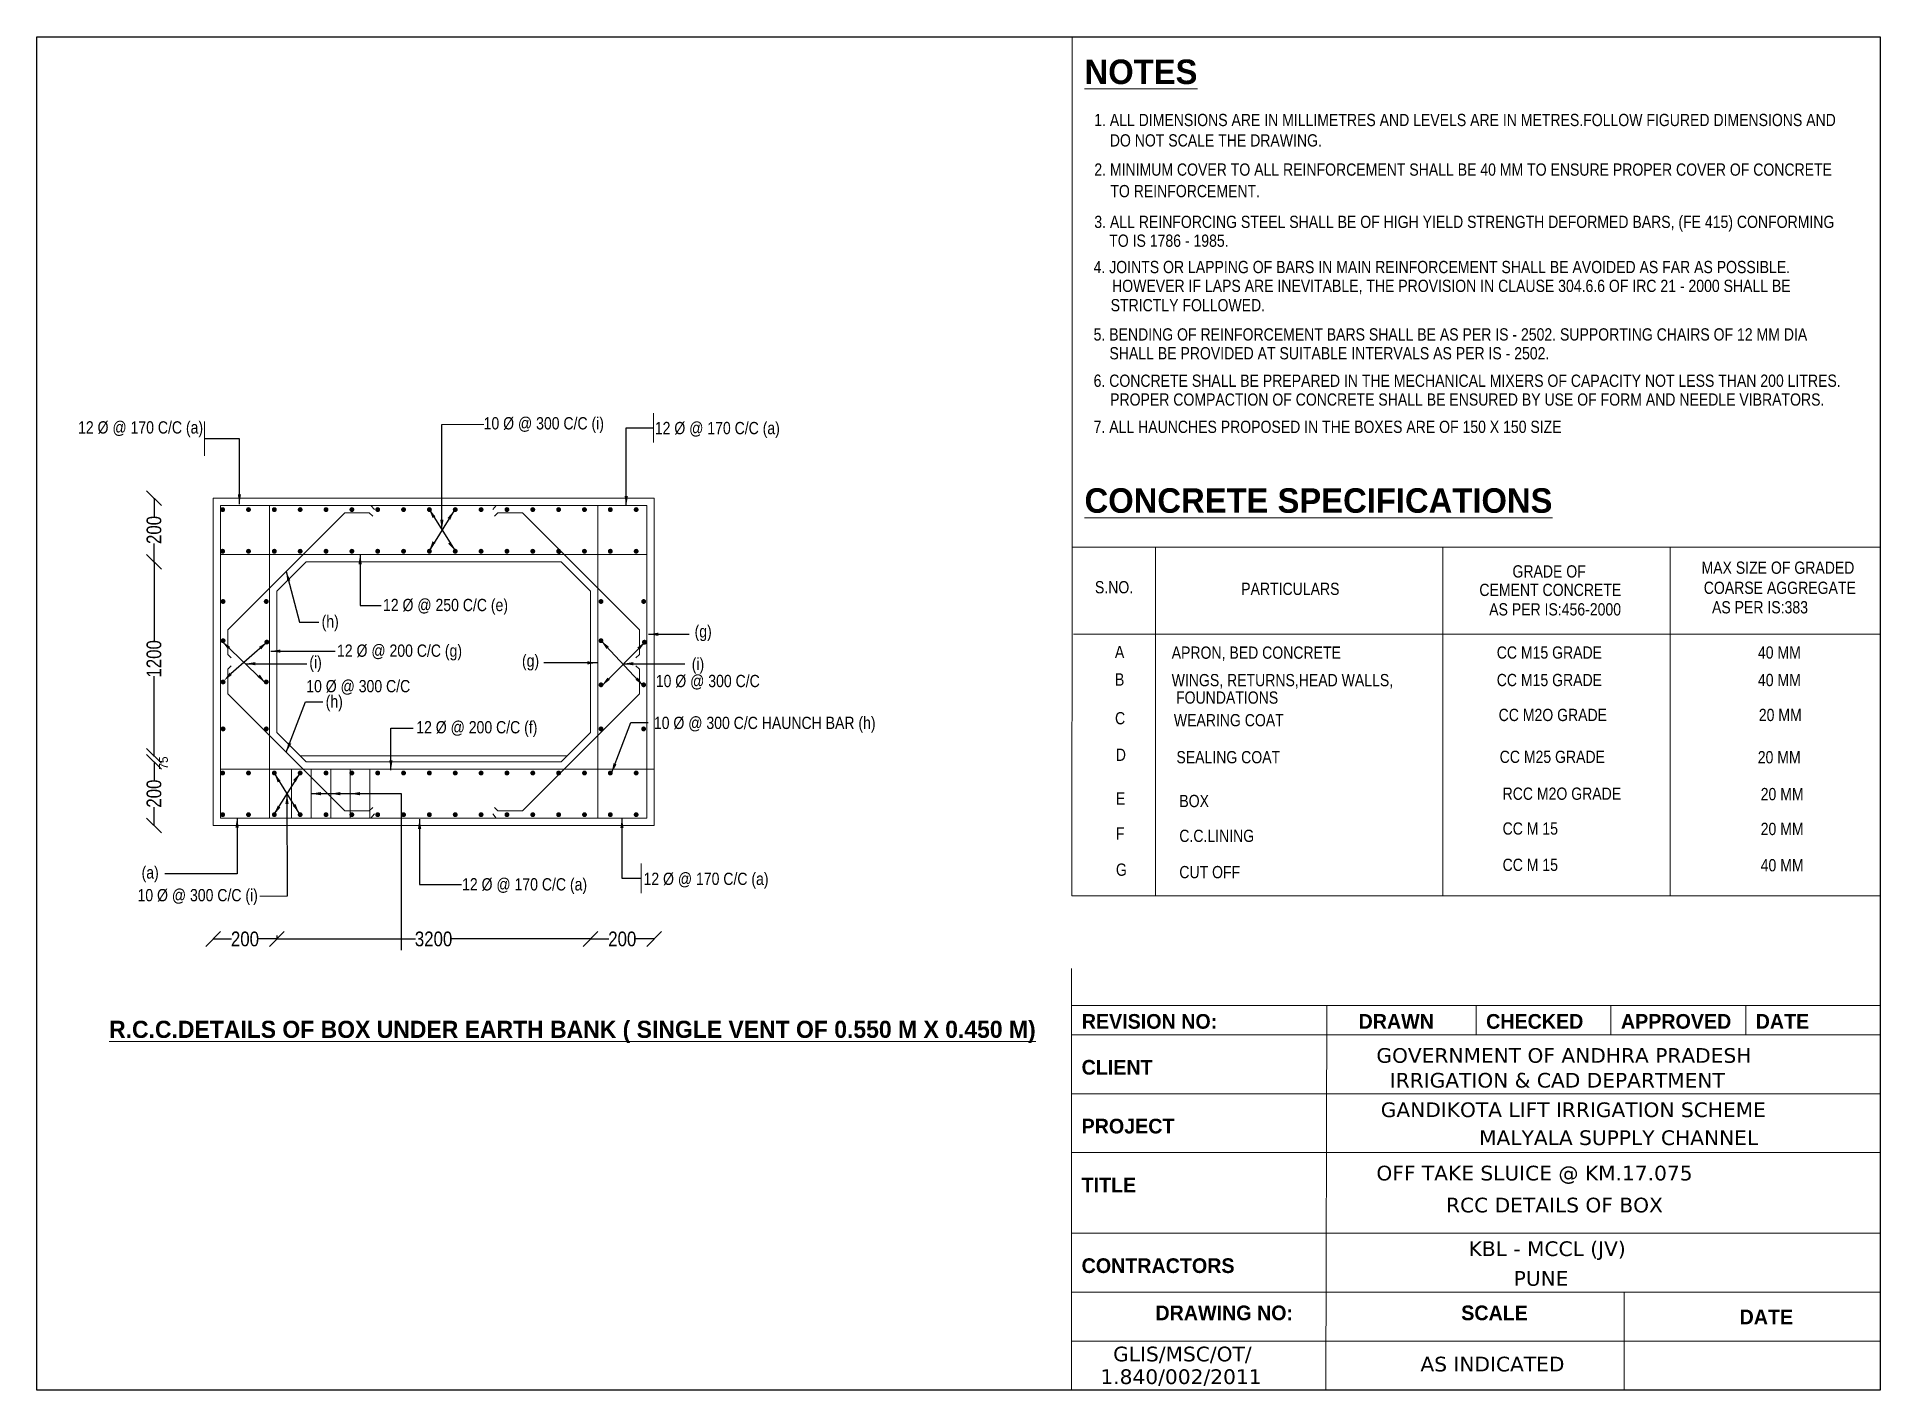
# Model space of a CAD drawing. Header units: inches. Extents: x -382447 to 80613, y -22027 to 268849.
# Drawn here: x -308292 to -270684, y 241236 to 268849 of the extents above; entities outside this region: 5.
import ezdxf

# ---------------------------------------------------------------- set-up
doc = ezdxf.new("R2010")
doc.units = ezdxf.units.IN
doc.header["$MEASUREMENT"] = 0
for name, color, linetype in [('abutment', 7, 'Continuous'), ('MAIN', 7, 'Continuous'), ('STEEL', 5, 'Continuous'), ('TEXT_GENERAL', 4, 'Continuous'), ('walls', 130, 'Continuous')]:
    doc.layers.add(name, color=color, linetype=linetype)
doc.styles.add('ARIAL NARROW', font='ARIALN.TTF')
doc.styles.add('CITYBLUEPR', font='cityb___.ttf')
doc.styles.add('VERDANA', font='verdana.ttf')
doc.dimstyles.new('STANDARD$0', dxfattribs={"dimscale": 88.888889, "dimtxt": 0.02, "dimasz": 0.02, "dimexe": 0.05, "dimexo": 0.1, "dimgap": 0.002, "dimtad": 2, "dimdec": 0, "dimzin": 1, "dimdsep": 46, "dimtxsty": 'Standard', "dimblk": 'OBLIQUE', "dimcen": 0.09, "dimadec": 0, "dimazin": 0, "dimtfac": 1, "dimtdec": 4, "dimtofl": 0, "dimtmove": 0, "dimatfit": 3, "dimfxl": 1, "dimtolj": 1, "dimtzin": 1, "dimarcsym": 0})
doc.dimstyles.new('STANDARD$7', dxfattribs={"dimtxt": 2, "dimasz": 2, "dimexe": 1.25, "dimexo": 0.625, "dimtad": 1, "dimdec": 0, "dimlfac": 0.5, "dimdsep": 46, "dimtxsty": 'Standard', "dimblk": 'OBLIQUE', "dimcen": 2.5, "dimadec": 0, "dimazin": 0, "dimtfac": 1, "dimtdec": 0, "dimtmove": 0, "dimatfit": 3, "dimfxl": 1, "dimtolj": 1, "dimtzin": 0, "dimarcsym": 0})

# ---------------------------------------------------------------- blocks, each defined once
blk = doc.blocks.new('_Oblique')
at = {"color": 0, "linetype": 'ByBlock', "lineweight": -2}
blk.add_line((-0.5, -0.5), (0.5, 0.5), dxfattribs=at)
blk = doc.blocks.new('*D42')
at = {"layer": 'Defpoints', "color": 0, "transparency": 16777216}
for p in [(-296998, 250441), (-295698, 250441), (-295698, 250441)]:
    blk.add_point(p, dxfattribs=at)
at = {"layer": 'STEEL', "color": 0, "lineweight": -2, "transparency": 16777216}
for p, q in [((-296998, 250442), (-296998, 250442)), ((-296998, 250441), (-296622, 250441)), ((-295698, 250441), (-296074, 250441)), ((-295698, 250442), (-295698, 250442))]:
    blk.add_line(p, q, dxfattribs=at)
at = {"layer": 'STEEL', "color": 0, "lineweight": -2, "transparency": 16777216, "xscale": 300, "yscale": 300, "zscale": 300, "rotation": 180}
blk.add_blockref('_Oblique', (-296998, 250441), dxfattribs=at)
at = {"layer": 'STEEL', "color": 0, "lineweight": -2, "transparency": 16777216, "xscale": 300, "yscale": 300, "zscale": 300}
blk.add_blockref('_Oblique', (-295698, 250441), dxfattribs=at)
at = {"layer": 'STEEL', "color": 0, "lineweight": 9, "transparency": 16777216, "insert": (-296348, 250441), "char_height": 300, "attachment_point": 5, "style": 'ARIAL NARROW'}
blk.add_mtext('\\A1;200', dxfattribs=at)
blk = doc.blocks.new('*D43')
at = {"layer": 'Defpoints', "color": 0, "transparency": 16777216}
for p in [(-303398, 250458), (-296998, 250458), (-296998, 250441)]:
    blk.add_point(p, dxfattribs=at)
at = {"layer": 'STEEL', "color": 0, "lineweight": -2, "transparency": 16777216}
for p, q in [((-303398, 250458), (-303398, 250440)), ((-303398, 250441), (-300565, 250441)), ((-296998, 250441), (-299830, 250441)), ((-296998, 250458), (-296998, 250440))]:
    blk.add_line(p, q, dxfattribs=at)
at = {"layer": 'STEEL', "color": 0, "lineweight": -2, "transparency": 16777216, "xscale": 300, "yscale": 300, "zscale": 300, "rotation": 180}
blk.add_blockref('_Oblique', (-303398, 250441), dxfattribs=at)
at = {"layer": 'STEEL', "color": 0, "lineweight": -2, "transparency": 16777216, "xscale": 300, "yscale": 300, "zscale": 300}
blk.add_blockref('_Oblique', (-296998, 250441), dxfattribs=at)
at = {"layer": 'STEEL', "color": 0, "lineweight": 9, "transparency": 16777216, "insert": (-300198, 250441), "char_height": 300, "attachment_point": 5, "style": 'ARIAL NARROW'}
blk.add_mtext('\\A1;3200', dxfattribs=at)
blk = doc.blocks.new('*D44')
at = {"layer": 'Defpoints', "color": 0, "transparency": 16777216}
for p in [(-303398, 250511, 1880), (-304695, 250441, 1880), (-303398, 250441)]:
    blk.add_point(p, dxfattribs=at)
at = {"layer": 'STEEL', "color": 0, "lineweight": -2, "transparency": 16777216}
for p, q in [((-303398, 250510), (-303398, 250440)), ((-304695, 250442), (-304695, 250442)), ((-304695, 250441), (-304320, 250441)), ((-303398, 250441), (-303772, 250441))]:
    blk.add_line(p, q, dxfattribs=at)
at = {"layer": 'STEEL', "color": 0, "lineweight": -2, "transparency": 16777216, "xscale": 300, "yscale": 300, "zscale": 300, "rotation": 180}
blk.add_blockref('_Oblique', (-304695, 250441), dxfattribs=at)
at = {"layer": 'STEEL', "color": 0, "lineweight": -2, "transparency": 16777216, "xscale": 300, "yscale": 300, "zscale": 300}
blk.add_blockref('_Oblique', (-303398, 250441), dxfattribs=at)
at = {"layer": 'STEEL', "color": 0, "lineweight": 9, "transparency": 16777216, "insert": (-304046, 250441), "char_height": 300, "attachment_point": 5, "style": 'ARIAL NARROW'}
blk.add_mtext('\\A1;200', dxfattribs=at)
blk = doc.blocks.new('*D45')
at = {"layer": 'Defpoints', "color": 0, "transparency": 16777216}
for p in [(-305895, 254057), (-305902, 252757), (-305895, 252757)]:
    blk.add_point(p, dxfattribs=at)
at = {"layer": 'STEEL', "color": 0, "lineweight": -2, "transparency": 16777216}
for p, q in [((-305896, 254057), (-305903, 254057)), ((-305902, 254057), (-305902, 253681)), ((-305902, 252757), (-305902, 253132)), ((-305896, 252757), (-305903, 252757))]:
    blk.add_line(p, q, dxfattribs=at)
at = {"layer": 'STEEL', "color": 0, "lineweight": -2, "transparency": 16777216, "xscale": 300, "yscale": 300, "zscale": 300}
for p, rotation in [((-305902, 254057), 90), ((-305902, 252757), 270)]:
    blk.add_blockref('_Oblique', p, dxfattribs=dict(at, rotation=rotation))
at = {"layer": 'STEEL', "color": 0, "lineweight": 9, "transparency": 16777216, "insert": (-305902, 253407), "char_height": 300, "attachment_point": 5, "rotation": 90, "style": 'ARIAL NARROW'}
blk.add_mtext('\\A1;200', dxfattribs=at)
blk = doc.blocks.new('*D46')
at = {"layer": 'Defpoints', "color": 0, "transparency": 16777216}
for p in [(-305914, 258137), (-305914, 254177), (-305902, 254177)]:
    blk.add_point(p, dxfattribs=at)
at = {"layer": 'STEEL', "color": 0, "lineweight": -2, "transparency": 16777216}
for p, q in [((-305914, 258137), (-305901, 258137)), ((-305902, 258137), (-305902, 256512)), ((-305902, 254177), (-305902, 255801)), ((-305914, 254177), (-305901, 254177))]:
    blk.add_line(p, q, dxfattribs=at)
at = {"layer": 'STEEL', "color": 0, "lineweight": -2, "transparency": 16777216, "xscale": 300, "yscale": 300, "zscale": 300}
for p, rotation in [((-305902, 258137), 90), ((-305902, 254177), 270)]:
    blk.add_blockref('_Oblique', p, dxfattribs=dict(at, rotation=rotation))
at = {"layer": 'STEEL', "color": 0, "lineweight": 9, "transparency": 16777216, "insert": (-305902, 256157), "char_height": 300, "attachment_point": 5, "rotation": 90, "style": 'ARIAL NARROW'}
blk.add_mtext('\\A1;1200', dxfattribs=at)
blk = doc.blocks.new('*D47')
at = {"layer": 'Defpoints', "color": 0, "transparency": 16777216}
for p in [(-305914, 259437), (-305914, 258137), (-305902, 258137)]:
    blk.add_point(p, dxfattribs=at)
at = {"layer": 'STEEL', "color": 0, "lineweight": -2, "transparency": 16777216}
for p, q in [((-305914, 259437), (-305901, 259437)), ((-305902, 259437), (-305902, 259061)), ((-305902, 258137), (-305902, 258512)), ((-305914, 258137), (-305901, 258137))]:
    blk.add_line(p, q, dxfattribs=at)
at = {"layer": 'STEEL', "color": 0, "lineweight": -2, "transparency": 16777216, "xscale": 300, "yscale": 300, "zscale": 300}
for p, rotation in [((-305902, 259437), 90), ((-305902, 258137), 270)]:
    blk.add_blockref('_Oblique', p, dxfattribs=dict(at, rotation=rotation))
at = {"layer": 'STEEL', "color": 0, "lineweight": 9, "transparency": 16777216, "insert": (-305902, 258787), "char_height": 300, "attachment_point": 5, "rotation": 90, "style": 'ARIAL NARROW'}
blk.add_mtext('\\A1;200', dxfattribs=at)

msp = doc.modelspace()

# ---------------------------------------------------------------- linework, layer by layer
at = {"color": 0, "linetype": 'ByBlock', "lineweight": 9}
for p, q in [((-295709.7, 260571.5), (-295709.7, 261171.5)), ((-304872.8, 260298.5), (-304872.8, 260998.5)), ((-295960.8, 251379.1), (-295960.8, 251979.1))]:
    msp.add_line(p, q, dxfattribs=at)
msp.add_lwpolyline([(-270683.7, 241235.8), (-308292.2, 241235.8), (-308292.2, 268848.6), (-270683.7, 268848.6)], close=True)
at = {"layer": 'abutment', "color": 0, "lineweight": 9}
for p, q in [((-300027, 260937, 5641.2), (-299172.8, 260937, 5641.2)), ((-304697.6, 259436.5), (-295697.6, 259436.5)), ((-304697.6, 259436.5), (-304697.6, 252756.5)), ((-304547.6, 259286.5), (-295847.6, 259286.5)), ((-304547.6, 259286.5), (-304547.6, 252906.5)), ((-303547.6, 259286.5), (-303547.6, 252906.5)), ((-301477.5, 259286.5), (-301403.9, 259201.5)), ((-298917.6, 259286.5), (-298991.2, 259201.5)), ((-296847.6, 259286.5), (-296847.6, 252906.5)), ((-295847.6, 259286.5), (-295847.6, 252906.5)), ((-295697.6, 259436.5), (-295697.6, 252756.5)), ((-304547.6, 258286.5), (-295847.6, 258286.5)), ((-303397.6, 257536.5), (-302797.6, 258136.5)), ((-302797.6, 258136.5), (-297597.6, 258136.5)), ((-297647.6, 258286.5), (-297591.6, 258342.6)), ((-297597.6, 258136.5), (-296997.6, 257536.5)), ((-303397.6, 257536.5), (-303397.6, 254656.5)), ((-296997.6, 257536.5), (-296997.6, 254656.5)), ((-303397.6, 254656.5), (-302797.6, 254056.5)), ((-297597.6, 254056.5), (-296997.6, 254656.5)), ((-295697.6, 253906.5), (-304547.6, 253906.5)), ((-303097.6, 253906.5), (-303097.6, 252906.5)), ((-297477.6, 254176.5), (-302917.6, 254176.5)), ((-297597.6, 254056.5), (-302797.6, 254056.5)), ((-302697.6, 253906.5), (-302697.6, 252906.5)), ((-302297.6, 253906.5), (-302297.6, 252906.5)), ((-301897.6, 253906.5), (-301897.6, 252906.5)), ((-301497.6, 253906.5), (-301497.6, 252906.5)), ((-295697.6, 252756.5), (-304697.6, 252756.5)), ((-295847.6, 252906.5), (-304547.6, 252906.5)), ((-301477.6, 252906.5), (-301404, 252991.6)), ((-298917.6, 252906.5), (-298991.2, 252991.6)), ((-303187, 251313.9, 3760.8), (-303741.4, 251313.9, 3760.8))]:
    msp.add_line(p, q, dxfattribs=at)
at = {"layer": 'abutment', "color": 0, "lineweight": 9, "const_width": 49.3, "elevation": 1880.4}
for points in [[(-304526.7, 259202.7, 1), (-304476.5, 259202.7, 1)], [(-303999.4, 259202.7, 1), (-303949.2, 259202.7, 1)], [(-303472.1, 259202.7, 1), (-303421.9, 259202.7, 1)], [(-302944.8, 259202.7, 1), (-302894.6, 259202.7, 1)], [(-302417.5, 259202.7, 1), (-302367.3, 259202.7, 1)], [(-301890.2, 259202.7, 1), (-301840, 259202.7, 1)], [(-301362.9, 259202.7, 1), (-301312.7, 259202.7, 1)], [(-300835.6, 259202.7, 1), (-300785.4, 259202.7, 1)], [(-300308.3, 259202.7, 1), (-300258.1, 259202.7, 1)], [(-299781, 259202.7, 1), (-299730.8, 259202.7, 1)], [(-299253.7, 259202.7, 1), (-299203.5, 259202.7, 1)], [(-298726.4, 259202.7, 1), (-298676.2, 259202.7, 1)], [(-298199.1, 259202.7, 1), (-298148.9, 259202.7, 1)], [(-297671.8, 259202.7, 1), (-297621.6, 259202.7, 1)], [(-297144.5, 259202.7, 1), (-297094.3, 259202.7, 1)], [(-296617.2, 259202.7, 1), (-296567, 259202.7, 1)], [(-296089.9, 259202.7, 1), (-296039.7, 259202.7, 1)], [(-304526.7, 258352.7, 1), (-304476.5, 258352.7, 1)], [(-303999.4, 258352.7, 1), (-303949.2, 258352.7, 1)], [(-303472.1, 258352.7, 1), (-303421.9, 258352.7, 1)], [(-302944.8, 258352.7, 1), (-302894.6, 258352.7, 1)], [(-302417.5, 258352.7, 1), (-302367.3, 258352.7, 1)], [(-301890.2, 258352.7, 1), (-301840, 258352.7, 1)], [(-301362.9, 258352.7, 1), (-301312.7, 258352.7, 1)], [(-300835.6, 258352.7, 1), (-300785.4, 258352.7, 1)], [(-300308.3, 258352.7, 1), (-300258.1, 258352.7, 1)], [(-299781, 258352.7, 1), (-299730.8, 258352.7, 1)], [(-299253.7, 258352.7, 1), (-299203.5, 258352.7, 1)], [(-298726.4, 258352.7, 1), (-298676.2, 258352.7, 1)], [(-298199.1, 258352.7, 1), (-298148.9, 258352.7, 1)], [(-297671.8, 258352.7, 1), (-297621.6, 258352.7, 1)], [(-297144.5, 258352.7, 1), (-297094.3, 258352.7, 1)], [(-296617.2, 258352.7, 1), (-296567, 258352.7, 1)], [(-296089.9, 258352.7, 1), (-296039.7, 258352.7, 1)], [(-304518, 257327.7, 1), (-304467.8, 257327.7, 1)], [(-303637.3, 257327.7, 1), (-303587, 257327.7, 1)], [(-296807.1, 257327.7, 1), (-296756.8, 257327.7, 1)], [(-295937.3, 257327.7, 1), (-295887, 257327.7, 1)], [(-304518, 256527.7, 1), (-304467.8, 256527.7, 1)], [(-303625.2, 256499.5, 1), (-303574.9, 256499.5, 1)], [(-296807.1, 256527.7, 1), (-296756.8, 256527.7, 1)], [(-295920.4, 256496.8, 1), (-295870.1, 256496.8, 1)], [(-304518, 255685.4, 1), (-304467.8, 255685.4, 1)], [(-303637.3, 255685.4, 1), (-303587, 255685.4, 1)], [(-296807.1, 255627.7, 1), (-296756.8, 255627.7, 1)], [(-295937.3, 255627.7, 1), (-295887, 255627.7, 1)], [(-304518, 254727.7, 1), (-304467.8, 254727.7, 1)], [(-303637.3, 254727.7, 1), (-303587, 254727.7, 1)], [(-296807.1, 254727.7, 1), (-296756.8, 254727.7, 1)], [(-295937.3, 254727.7, 1), (-295887, 254727.7, 1)], [(-304526.7, 253827.7, 1), (-304476.5, 253827.7, 1)], [(-303999.4, 253827.7, 1), (-303949.2, 253827.7, 1)], [(-303472.1, 253827.7, 1), (-303421.9, 253827.7, 1)], [(-302944.8, 253827.7, 1), (-302894.6, 253827.7, 1)], [(-302417.5, 253827.7, 1), (-302367.3, 253827.7, 1)], [(-301890.2, 253827.7, 1), (-301840, 253827.7, 1)], [(-301362.9, 253827.7, 1), (-301312.7, 253827.7, 1)], [(-300835.6, 253827.7, 1), (-300785.4, 253827.7, 1)], [(-300308.3, 253827.7, 1), (-300258.1, 253827.7, 1)], [(-299781, 253827.7, 1), (-299730.8, 253827.7, 1)], [(-299253.7, 253827.7, 1), (-299203.5, 253827.7, 1)], [(-298726.4, 253827.7, 1), (-298676.2, 253827.7, 1)], [(-298199.1, 253827.7, 1), (-298148.9, 253827.7, 1)], [(-297671.8, 253827.7, 1), (-297621.6, 253827.7, 1)], [(-297144.5, 253827.7, 1), (-297094.3, 253827.7, 1)], [(-296617.2, 253827.7, 1), (-296567, 253827.7, 1)], [(-296089.9, 253827.7, 1), (-296039.7, 253827.7, 1)], [(-304526.7, 252977.7, 1), (-304476.5, 252977.7, 1)], [(-303999.4, 252977.7, 1), (-303949.2, 252977.7, 1)], [(-303472.1, 252977.7, 1), (-303421.9, 252977.7, 1)], [(-302944.8, 252977.7, 1), (-302894.6, 252977.7, 1)], [(-302417.5, 252977.7, 1), (-302367.3, 252977.7, 1)], [(-301890.2, 252977.7, 1), (-301840, 252977.7, 1)], [(-301362.9, 252977.7, 1), (-301312.7, 252977.7, 1)], [(-300835.6, 252977.7, 1), (-300785.4, 252977.7, 1)], [(-300308.3, 252977.7, 1), (-300258.1, 252977.7, 1)], [(-299781, 252977.7, 1), (-299730.8, 252977.7, 1)], [(-299253.7, 252977.7, 1), (-299203.5, 252977.7, 1)], [(-298726.4, 252977.7, 1), (-298676.2, 252977.7, 1)], [(-298199.1, 252977.7, 1), (-298148.9, 252977.7, 1)], [(-297671.8, 252977.7, 1), (-297621.6, 252977.7, 1)], [(-297144.5, 252977.7, 1), (-297094.3, 252977.7, 1)], [(-296617.2, 252977.7, 1), (-296567, 252977.7, 1)], [(-296089.9, 252977.7, 1), (-296039.7, 252977.7, 1)]]:
    msp.add_lwpolyline(points, format="xyb", close=True, dxfattribs=at)
at = {"layer": 'abutment', "color": 0, "lineweight": 9}
for points in [[(-304327.2, 256177.7), (-304397.6, 256248.7), (-304397.6, 256748.7), (-302009.7, 259136.5), (-301509.7, 259136.5), (-301439.3, 259065.5)], [(-296068, 256177.7), (-295997.6, 256248.7), (-295997.6, 256748.7), (-298385.5, 259136.5), (-298885.5, 259136.5), (-298955.9, 259065.5)], [(-304327.2, 256015.4), (-304397.6, 255944.4), (-304397.6, 255444.4), (-302009.7, 253056.5), (-301509.7, 253056.5), (-301439.3, 253127.5)], [(-296068, 256015.4), (-295997.6, 255944.4), (-295997.6, 255444.4), (-298385.5, 253056.5), (-298885.5, 253056.5), (-298955.9, 253127.5)]]:
    msp.add_lwpolyline(points, dxfattribs=at)
for points in [[(-300160.8, 258523, 3760.8), (-300287, 258364.2, 3760.8), (-300219.1, 258555.3, 3760.8)], [(-299847.7, 258546.9, 3760.8), (-299759.7, 258364.2, 3760.8), (-299902.2, 258508.5, 3760.8)], [(-304312.4, 255829.3, 1880.4), (-304475.7, 255709, 1880.4), (-304360.2, 255875.7, 1880.4)], [(-303743.6, 255835.7, 1880.4), (-303631, 255667.1, 1880.4), (-303792.2, 255790.1, 1880.4)], [(-296601.4, 255729.6, 1880.4), (-296764.7, 255609.4, 1880.4), (-296649.2, 255776.1, 1880.4)], [(-296032.6, 255778.1, 1880.4), (-295920.1, 255609.4, 1880.4), (-296081.2, 255732.4, 1880.4)], [(-303320.8, 253669, 1880.4), (-303447, 253827.7, 1880.4), (-303379.1, 253636.7, 1880.4)], [(-303007.7, 253645.1, 1880.4), (-302919.7, 253827.7, 1880.4), (-303062.2, 253683.5, 1880.4)]]:
    msp.add_solid(points, dxfattribs=at)
at = {"layer": 'MAIN', "color": 0, "linetype": 'Continuous', "lineweight": 9}
msp.add_line((-287183.7, 249842.3), (-287183.7, 241235.8), dxfattribs=at)
at = {"layer": 'STEEL', "color": 0, "lineweight": 9}
msp.add_line((-287171.2, 258436.8), (-287171.2, 268848.6), dxfattribs=at)
at = {"layer": 'TEXT_GENERAL', "color": 0, "lineweight": 9}
for p, q in [((-285467.5, 258436.8), (-285469.7, 251323.6)), ((-279605, 258436.8), (-279607.3, 251323.6)), ((-274965.5, 258436.8), (-274967.8, 251319.2)), ((-287143.7, 256661.4), (-270683.7, 256661.4)), ((-287173.5, 249083.5), (-270683.7, 249083.5)), ((-281971.7, 249083.5), (-281990.9, 241235.8)), ((-278925.3, 249083.5), (-278926.8, 248483.4)), ((-276175.3, 249083.5), (-276176.8, 248483.4)), ((-273425.3, 249083.5), (-273426.8, 248483.4)), ((-287176.8, 248483.4), (-270683.7, 248483.4)), ((-287176.8, 247283.4), (-270683.7, 247283.4)), ((-287176.8, 246083.4), (-270683.7, 246083.4)), ((-287176.8, 244435.9), (-270683.7, 244435.9)), ((-287183.7, 243235.8), (-270683.7, 243235.8)), ((-287183.7, 243235.8), (-270683.7, 243235.8)), ((-275904.8, 243235.8), (-275904.8, 241235.8)), ((-270683.7, 243235.8), (-270683.7, 241235.8)), ((-287183.7, 242235.8), (-270683.7, 242235.8))]:
    msp.add_line(p, q, dxfattribs=at)
msp.add_lwpolyline([(-287173.5, 251319.2), (-270686, 251319.2), (-270683.7, 258436.8), (-287171.2, 258436.8)], close=True, dxfattribs=at)

# ---------------------------------------------------------------- texts
at = {"color": 0, "lineweight": 9}
for s, style, p in [('REVISION NO:', 'CITYBLUEPR', (-286972.8, 248609.8)), ('DRAWN', 'CITYBLUEPR', (-281325.7, 248609.8)), ('CHECKED', 'CITYBLUEPR', (-278722.8, 248609.8)), ('APPROVED', 'CITYBLUEPR', (-275972.8, 248609.8)), ('DATE', 'CITYBLUEPR', (-273222.8, 248609.8)), ('GOVERNMENT OF ANDHRA PRADESH', 'VERDANA', (-280961.6, 247914.8)), ('CLIENT', 'CITYBLUEPR', (-286976.1, 247673.3)), ('IRRIGATION & CAD DEPARTMENT', 'VERDANA', (-280689.9, 247409.2)), ('GANDIKOTA LIFT IRRIGATION SCHEME', 'VERDANA', (-280872.5, 246806.8)), ('PROJECT', 'CITYBLUEPR', (-286976.1, 246473.3)), ('MALYALA SUPPLY CHANNEL', 'VERDANA', (-278866.1, 246237.2)), ('OFF TAKE SLUICE @ KM.17.075', 'VERDANA', (-280961.6, 245514.8)), ('TITLE', 'CITYBLUEPR', (-286976.1, 245273.3)), ('RCC DETAILS OF BOX', 'VERDANA', (-279540.4, 244862.4)), ('KBL - MCCL (JV)', 'VERDANA', (-279079.8, 243972)), ('CONTRACTORS', 'CITYBLUEPR', (-286976.1, 243625.7)), ('PUNE', 'VERDANA', (-278160.2, 243365.3)), ('DRAWING NO:', 'CITYBLUEPR', (-285469.9, 242662.1)), ('SCALE', 'CITYBLUEPR', (-279230.5, 242662.1)), ('DATE', 'CITYBLUEPR', (-273551.8, 242579.5)), ('GLIS/MSC/OT/', 'VERDANA', (-286332.6, 241823)), ('AS INDICATED', 'VERDANA', (-280063.1, 241617.7)), ('1.840/002/2011', 'VERDANA', (-286592.4, 241360.5))]:
    msp.add_text(s, height=300, dxfattribs=dict(at, style=style)).set_placement(p)
at = {"layer": 'abutment', "color": 0, "lineweight": 9}
for s, height, style, p in [('2. MINIMUM COVER TO ALL REINFORCEMENT SHALL BE 40 MM TO ENSURE PROPER COVER OF CONCRETE', 250, 'ARIAL NARROW', (-286717, 266015.7)), (' TO REINFORCEMENT.', 250, 'ARIAL NARROW', (-286469.9, 265576.4)), ('3. ALL REINFORCING STEEL SHALL BE OF HIGH YIELD STRENGTH DEFORMED BARS, (FE 415) CONFORMING', 250, 'ARIAL NARROW', (-286717, 264948.8)), (' TO IS 1786 - 1985.', 250, 'ARIAL NARROW', (-286492.7, 264564.8)), ('4. JOINTS OR LAPPING OF BARS IN MAIN REINFORCEMENT SHALL BE AVOIDED AS FAR AS POSSIBLE.', 250, 'ARIAL NARROW', (-286731, 264027.1)), ('HOWEVER IF LAPS ARE INEVITABLE, THE PROVISION IN CLAUSE 304.6.6 OF IRC 21 - 2000 SHALL BE ', 250, 'ARIAL NARROW', (-286354.2, 263643.1)), ('STRICTLY FOLLOWED.', 250, 'ARIAL NARROW', (-286383.1, 263249.1)), ('5. BENDING OF REINFORCEMENT BARS SHALL BE AS PER IS - 2502. SUPPORTING CHAIRS OF 12 MM DIA ', 250, 'ARIAL NARROW', (-286731, 262652.2)), ('SHALL BE PROVIDED AT SUITABLE INTERVALS AS PER IS - 2502.', 250, 'ARIAL NARROW', (-286407.9, 262268.2)), ('6. CONCRETE SHALL BE PREPARED IN THE MECHANICAL MIXERS OF CAPACITY NOT LESS THAN 200 LITRES.', 250, 'ARIAL NARROW', (-286731, 261707.5)), (' PROPER COMPACTION OF CONCRETE SHALL BE ENSURED BY USE OF FORM AND NEEDLE VIBRATORS.', 250, 'ARIAL NARROW', (-286473.7, 261323.5)), ('12 %%C @ 170 C/C (a)', 250, 'ARIAL NARROW', (-307451.3, 260754.8)), ('10 %%C @ 300 C/C (i)', 250, 'ARIAL NARROW', (-299176.6, 260838.8)), ('12 %%C @ 170 C/C (a)', 250, 'ARIAL NARROW', (-295683.7, 260741.3)), ('7. ALL HAUNCHES PROPOSED IN THE BOXES ARE OF 150 X 150 SIZE', 250, 'ARIAL NARROW', (-286731, 260766.5)), ('12 %%C @ 250 C/C (e)', 250, 'ARIAL NARROW', (-301229.8, 257131.2)), ('(h)', 250, 'ARIAL NARROW', (-302482.3, 256796.6)), ('(g)', 250, 'ARIAL NARROW', (-294872.3, 256593.7)), ('(i)', 250, 'ARIAL NARROW', (-302733, 255963.5)), ('12 %%C @ 200 C/C (g)', 250, 'ARIAL NARROW', (-302167.9, 256199.9)), ('(g)', 250, 'ARIAL NARROW', (-298394.4, 255995.6)), ('(i)', 250, 'ARIAL NARROW', (-294930.6, 255927)), ('10 %%C @ 300 C/C', 250, 'ARIAL NARROW', (-302795.7, 255475.4)), ('10 %%C @ 300 C/C', 250, 'ARIAL NARROW', (-295664.1, 255580.5)), ('(h)', 250, 'ARIAL NARROW', (-302399.3, 255162)), ('10 %%C @ 300 C/C HAUNCH BAR (h)', 250, 'ARIAL NARROW', (-295702.9, 254725.9, 1880.4)), ('12 %%C @ 200 C/C (f)', 250, 'ARIAL NARROW', (-300551, 254637.1)), ('(a) ', 250, 'ARIAL NARROW', (-306155.4, 251674.5)), ('12 %%C @ 170 C/C (a)', 250, 'ARIAL NARROW', (-299616.4, 251431.7)), ('12 %%C @ 170 C/C (a)', 250, 'ARIAL NARROW', (-295914.3, 251544.1)), ('10 %%C @ 300 C/C (i)', 250, 'ARIAL NARROW', (-306238.5, 251210.5)), ('%%UR.C.C.DETAILS OF BOX UNDER EARTH BANK ( SINGLE VENT OF 0.550 M X 0.450 M)', 350, 'CITYBLUEPR', (-306818.4, 248422.8))]:
    msp.add_text(s, height=height, dxfattribs=dict(at, style=style)).set_placement(p)
at = {"layer": 'STEEL', "color": 0, "lineweight": 9, "insert": (-305707.2, 254032.9), "char_height": 177.78, "attachment_point": 5, "rotation": 90}
msp.add_mtext('\\A1;75', dxfattribs=at)
at = {"layer": 'TEXT_GENERAL', "color": 0, "lineweight": 9}
for s, height, style, p in [('%%UNOTES', 500, 'CITYBLUEPR', (-286916.4, 267886.1)), ('%%UCONCRETE SPECIFICATIONS', 500, 'CITYBLUEPR', (-286916.4, 259137.9)), ('GRADE OF ', 250, 'ARIAL NARROW', (-278185.1, 257816.6)), ('MAX SIZE OF GRADED ', 250, 'ARIAL NARROW', (-274328, 257892.8)), ('S.NO.', 250, 'ARIAL NARROW', (-286704.1, 257494.3)), ('PARTICULARS', 250, 'ARIAL NARROW', (-283719.6, 257460.6)), ('CEMENT CONCRETE', 250, 'ARIAL NARROW', (-278860.4, 257439.6)), ('COARSE AGGREGATE ', 250, 'ARIAL NARROW', (-274282.1, 257482.6)), (' AS PER IS:456-2000', 250, 'ARIAL NARROW', (-278740, 257042.5)), (' AS PER IS:383', 250, 'ARIAL NARROW', (-274193.4, 257085.1)), ('A', 250, 'ARIAL NARROW', (-286296.3, 256172.7)), ('APRON, BED CONCRETE ', 250, 'ARIAL NARROW', (-285138.4, 256159.3)), ('CC M15 GRADE ', 250, 'ARIAL NARROW', (-278505.9, 256161.9)), ('40 MM', 250, 'ARIAL NARROW', (-273176.5, 256161.9)), ('B', 250, 'ARIAL NARROW', (-286296.3, 255611.5)), ('WINGS, RETURNS,HEAD WALLS, ', 250, 'ARIAL NARROW', (-285138.4, 255598)), ('CC M15 GRADE ', 250, 'ARIAL NARROW', (-278505.9, 255600.6)), ('40 MM', 250, 'ARIAL NARROW', (-273176.5, 255600.6)), (' FOUNDATIONS', 250, 'ARIAL NARROW', (-285129, 255242.5)), ('C', 250, 'ARIAL NARROW', (-286294.2, 254821.1)), ('WEARING COAT ', 250, 'ARIAL NARROW', (-285094.5, 254780.8)), ('CC M2O GRADE ', 250, 'ARIAL NARROW', (-278467.2, 254888)), ('20 MM', 250, 'ARIAL NARROW', (-273159.1, 254888)), ('D', 250, 'ARIAL NARROW', (-286278.7, 254075.4)), ('SEALING COAT  ', 250, 'ARIAL NARROW', (-285041.8, 254025.8)), ('CC M25 GRADE ', 250, 'ARIAL NARROW', (-278445.9, 254033.6)), ('20 MM', 250, 'ARIAL NARROW', (-273180.4, 254025.1)), ('RCC M2O GRADE ', 250, 'ARIAL NARROW', (-278386.3, 253281.2)), ('20 MM', 250, 'ARIAL NARROW', (-273120.8, 253272.6)), ('E', 250, 'ARIAL NARROW', (-286275.7, 253181.9)), ('BOX', 250, 'ARIAL NARROW', (-284982.3, 253132.3)), ('CC M 15', 250, 'ARIAL NARROW', (-278386.3, 252570.2)), ('20 MM', 250, 'ARIAL NARROW', (-273120.8, 252561.7)), ('F', 250, 'ARIAL NARROW', (-286275.7, 252471)), ('C.C.LINING', 250, 'ARIAL NARROW', (-284982.3, 252421.4)), ('G', 250, 'ARIAL NARROW', (-286275.7, 251730.9)), ('CC M 15', 250, 'ARIAL NARROW', (-278386.3, 251830.1)), ('40 MM', 250, 'ARIAL NARROW', (-273120.8, 251821.6)), ('CUT OFF ', 250, 'ARIAL NARROW', (-284982.3, 251681.3))]:
    msp.add_text(s, height=height, dxfattribs=dict(at, style=style)).set_placement(p)
at = {"layer": 'TEXT_GENERAL', "color": 0, "lineweight": 9, "insert": (-286719.2, 267277.8), "char_height": 250, "width": 20000, "attachment_point": 1, "style": 'ARIAL NARROW'}
msp.add_mtext('1. ALL DIMENSIONS ARE IN MILLIMETRES AND LEVELS ARE IN METRES.FOLLOW FIGURED DIMENSIONS AND \\P    DO NOT SCALE THE DRAWING.', dxfattribs=at)
at = {"layer": 'walls', "char_height": 0.18}
for insert, attachment_point in [((-360584.9, 66497.1), 1), ((80612.9, 55814.7), 1), ((-382446.7, 11122.1), 3), ((58751.1, 439.8), 3), ((23060.6, -22027.4), 1)]:
    msp.add_mtext('\\A1;', dxfattribs=dict(at, insert=insert, attachment_point=attachment_point))

# ---------------------------------------------------------------- dimensions: what is measured, and where the dimension line sits
at = {"layer": 'STEEL', "color": 0, "lineweight": 9}
for base, p1, p2, text, picture, middle in [((-305902.1, 258136.5), (-305914.4, 259436.5), (-305914.4, 258136.5), '200', '*D47', (-305902.1, 258786.5)), ((-305902.1, 254176.5), (-305914.4, 258136.5), (-305914.4, 254176.5), '1200', '*D46', (-305902.1, 256156.5)), ((-305902.1, 252756.5), (-305895.1, 254056.5), (-305895.1, 252756.5), '200', '*D45', (-305902.1, 253406.5))]:
    dim = msp.add_linear_dim(base=base, p1=p1, p2=p2, angle=90, text=text, dimstyle='STANDARD$0', override={"dimscale": 1, "dimtxt": 300, "dimasz": 300, "dimexe": 1.25, "dimexo": 0.625, "dimgap": 0.625, "dimtad": 0, "dimlfac": 0.5, "dimzin": 8, "dimtxsty": 'ARIAL NARROW', "dimcen": 2.5, "dimtdec": 0, "dimtofl": 1, "dimtzin": 0}, dxfattribs=at)
    dim.commit()
    dim.dimension.update_dxf_attribs({"geometry": picture, "text_midpoint": middle})
for base, p1, p2, text, picture, middle in [((-303397.6, 250441.1), (-304695.3, 250441.1, 1880.4), (-303397.6, 250510.9, 1880.4), '200', '*D44', (-304046.5, 250441.1)), ((-296997.6, 250441.1), (-303397.6, 250458.3), (-296997.6, 250458.3), '3200', '*D43', (-300197.6, 250441.1)), ((-295697.6, 250441.1), (-296997.6, 250441.1), (-295697.6, 250441.1), '200', '*D42', (-296347.6, 250441.1))]:
    dim = msp.add_linear_dim(base=base, p1=p1, p2=p2, text=text, dimstyle='STANDARD$0', override={"dimscale": 1, "dimtxt": 300, "dimasz": 300, "dimexe": 1.25, "dimexo": 0.625, "dimgap": 0.625, "dimtad": 0, "dimlfac": 0.5, "dimzin": 8, "dimtxsty": 'ARIAL NARROW', "dimcen": 2.5, "dimtdec": 0, "dimtofl": 1, "dimtzin": 0}, dxfattribs=at)
    dim.commit()
    dim.dimension.update_dxf_attribs({"geometry": picture, "text_midpoint": middle})

# ---------------------------------------------------------------- leaders
at = {"layer": 'abutment', "color": 0, "lineweight": 9}
for points in [[(-304159.6, 259315.2), (-304159.6, 260648.5), (-304872.8, 260648.5)], [(-300029.2, 258797.1, 5641.2), (-300027, 260937, 5641.2)], [(-296267.3, 259277.2), (-296267.3, 260871.5), (-295709.7, 260871.5)], [(-300295.3, 259217.7, 5641.2), (-299759.7, 258364.2, 5641.2)], [(-299779.8, 259182.8, 3760.8), (-300287, 258364.2, 3760.8)], [(-301696.5, 258288.3), (-301696.5, 257242.6), (-301267.6, 257242.6)], [(-303203.7, 257942.6), (-302931.9, 256907.8), (-302536.6, 256907.8)], [(-304514.3, 256514.6, 1880.4), (-303631, 255667.1, 1880.4)], [(-303587.5, 256507.6, 1880.4), (-304336.3, 255852.5, 1880.4)], [(-296781.9, 256527.7, 1880.4), (-295920.1, 255609.4, 1880.4)], [(-295876.6, 256507.6, 1880.4), (-296764.7, 255609.4, 1880.4)], [(-295811.5, 256658.3), (-294984.2, 256658.3)], [(-303521.5, 256314.7), (-302209.2, 256314.7)], [(-304031.6, 256058.5), (-302782.2, 256056.4)], [(-296861.9, 256076.4), (-297946, 256076.4)], [(-296320.7, 256058.5), (-295071.2, 256056.4)], [(-303203.7, 254250.5), (-302811.6, 255280.5), (-302456, 255280.5)], [(-301067.8, 253887.3), (-301067.8, 254742.6), (-300611.4, 254742.6)], [(-296567, 253827.7, 1880.4), (-296174.9, 254857.8, 1880.4), (-295819.3, 254857.8, 1880.4)], [(-303455.4, 252974.3, 3760.8), (-302919.7, 253827.7, 3760.8)], [(-302939.8, 253009.1, 1880.4), (-303447, 253827.7, 1880.4)], [(-303189.2, 253394.8, 3760.8), (-303187, 251313.9, 3760.8)], [(-302697.6, 253406.5), (-300857.6, 253406.5), (-300857.6, 250210.3)], [(-302297.6, 253406.5), (-301897.6, 253406.5)], [(-301897.6, 253406.5), (-301051.1, 253406.5)], [(-304207, 252913.3), (-304207, 251772.9), (-305680.2, 251772.9)], [(-300483.4, 252887.3), (-300483.4, 251552.8), (-299627.5, 251552.8)], [(-296354.7, 252905), (-296354.7, 251679.1), (-295960.8, 251679.1)]]:
    msp.add_leader(points, dimstyle='STANDARD$7', override={"dimtxt": 250, "dimasz": 200, "dimexe": 0.18, "dimexo": 0.0625, "dimgap": 30, "dimtad": 0, "dimlfac": 1, "dimzin": 0, "dimcen": 0.0851, "dimtofl": 0}, dxfattribs=at)

doc.saveas('drawing.dxf')
